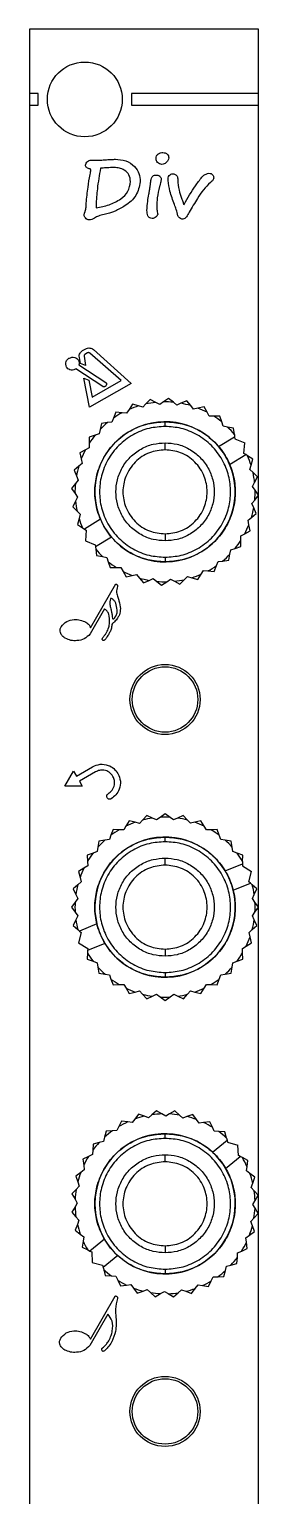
# Model space of a CAD drawing. Extents: x 93 to 106, y 90 to 218.
# Drawn here: x 95.7 to 105.5, y 155.6 to 218.4 of the extents above; entities that cross this region are included whole.
import ezdxf

# ---------------------------------------------------------------- set-up
doc = ezdxf.new("R2010")
doc.units = 0
doc.layers.get('0').update_dxf_attribs({"linetype": 'CONTINUOUS'})

msp = doc.modelspace()

# ---------------------------------------------------------------- linework, layer by layer
at = {"color": 7, "linetype": 'CONTINUOUS'}
for p, q in [((105.506, 218.381), (95.706, 218.381)), ((95.706, 218.381), (95.706, 215.631)), ((105.506, 215.631), (105.506, 218.381)), ((96.076, 215.631), (95.706, 215.631)), ((95.706, 215.631), (95.706, 215.131)), ((96.076, 215.131), (96.076, 215.631)), ((100.076, 215.631), (100.076, 215.131)), ((105.506, 215.631), (100.076, 215.631)), ((105.506, 215.131), (105.506, 215.631)), ((95.706, 215.131), (96.076, 215.131)), ((95.706, 215.131), (95.706, 93.131)), ((100.076, 215.131), (105.506, 215.131)), ((105.506, 180.805), (105.506, 215.131)), ((98.338, 212.785), (98.568, 212.779)), ((101.284, 211.688), (101.274, 211.651)), ((100.842, 211.493), (100.842, 211.492)), ((98.075, 210.54), (98.111, 210.641)), ((97.977, 204.628), (98.094, 204.695)), ((98.441, 204.676), (100.059, 203.224)), ((97.894, 204.082), (97.843, 204.335)), ((98.102, 203.983), (97.894, 204.082)), ((98.053, 204.383), (98.102, 203.983)), ((98.189, 204.53), (98.072, 204.463)), ((99.636, 203.348), (98.293, 204.52)), ((98.84, 203.088), (97.694, 203.851)), ((97.82, 204.015), (98.972, 203.255)), ((98.279, 202.205), (98.041, 203.454)), ((98.041, 203.454), (98.254, 203.362)), ((98.254, 203.362), (98.387, 202.633)), ((100.059, 203.224), (98.279, 202.205)), ((98.387, 202.633), (99.636, 203.348)), ((100.112, 202.33), (99.966, 202.11)), ((100.367, 202.259), (100.112, 202.33)), ((100.55, 202.207), (100.367, 202.259)), ((100.684, 202.342), (100.55, 202.207)), ((100.87, 202.53), (100.684, 202.342)), ((101.106, 202.41), (100.87, 202.53)), ((101.276, 202.324), (101.106, 202.41)), ((101.433, 202.43), (101.276, 202.324)), ((101.653, 202.578), (101.433, 202.43)), ((101.861, 202.415), (101.653, 202.578)), ((102.01, 202.297), (101.861, 202.415)), ((102.186, 202.371), (102.01, 202.297)), ((102.43, 202.473), (102.186, 202.371)), ((102.602, 202.272), (102.43, 202.473)), ((102.726, 202.127), (102.602, 202.272)), ((102.912, 202.165), (102.726, 202.127)), ((103.171, 202.218), (102.912, 202.165)), ((103.301, 201.987), (103.171, 202.218)), ((98.783, 201.512), (98.733, 201.252)), ((99.046, 201.543), (98.783, 201.512)), ((99.235, 201.565), (99.046, 201.543)), ((99.307, 201.741), (99.235, 201.565)), ((99.407, 201.986), (99.307, 201.741)), ((99.671, 201.966), (99.407, 201.986)), ((99.861, 201.951), (99.671, 201.966)), ((99.966, 202.11), (99.861, 201.951)), ((101.506, 201.381), (101.506, 201.581)), ((103.394, 201.821), (103.301, 201.987)), ((103.584, 201.822), (103.394, 201.821)), ((103.849, 201.823), (103.584, 201.822)), ((103.931, 201.572), (103.849, 201.823)), ((103.99, 201.391), (103.931, 201.572)), ((98.516, 201.006), (98.264, 200.924)), ((98.264, 200.924), (98.265, 200.659)), ((98.696, 201.065), (98.516, 201.006)), ((98.733, 201.252), (98.696, 201.065)), ((103.795, 200.52), (104.479, 200.942)), ((104.177, 201.354), (103.99, 201.391)), ((104.436, 201.304), (104.177, 201.354)), ((104.468, 201.041), (104.436, 201.304)), ((104.468, 201.041), (104.479, 200.942)), ((104.479, 200.942), (104.49, 200.852)), ((98.1, 200.376), (97.869, 200.247)), ((98.266, 200.469), (98.1, 200.376)), ((98.265, 200.659), (98.266, 200.469)), ((101.506, 200.381), (101.506, 200.681)), ((104.49, 200.852), (104.911, 200.68)), ((104.876, 200.226), (104.911, 200.68)), ((97.815, 199.677), (97.614, 199.505)), ((97.96, 199.801), (97.815, 199.677)), ((97.869, 200.247), (97.922, 199.987)), ((97.922, 199.987), (97.96, 199.801)), ((104.267, 199.754), (104.952, 200.176)), ((104.952, 200.176), (104.876, 200.226)), ((105.034, 200.121), (104.952, 200.176)), ((105.255, 199.975), (105.034, 200.121)), ((105.132, 199.537), (105.184, 199.72)), ((105.184, 199.72), (105.255, 199.975)), ((97.614, 199.505), (97.716, 199.261)), ((97.79, 199.086), (97.672, 198.936)), ((97.716, 199.261), (97.79, 199.086)), ((105.267, 199.403), (105.132, 199.537)), ((105.455, 199.217), (105.267, 199.403)), ((105.335, 198.981), (105.455, 199.217)), ((97.672, 198.936), (97.509, 198.728)), ((97.509, 198.728), (97.657, 198.509)), ((97.657, 198.509), (97.763, 198.351)), ((105.249, 198.811), (105.335, 198.981)), ((105.355, 198.654), (105.249, 198.811)), ((105.34, 198.226), (105.503, 198.434)), ((105.503, 198.434), (105.355, 198.654)), ((97.677, 198.181), (97.557, 197.945)), ((97.557, 197.945), (97.745, 197.759)), ((97.763, 198.351), (97.677, 198.181)), ((97.745, 197.759), (97.88, 197.625)), ((105.222, 198.077), (105.34, 198.226)), ((105.295, 197.901), (105.222, 198.077)), ((105.398, 197.657), (105.295, 197.901)), ((97.828, 197.442), (97.757, 197.187)), ((97.757, 197.187), (97.977, 197.041)), ((97.88, 197.625), (97.828, 197.442)), ((98.745, 197.408), (98.06, 196.986)), ((105.052, 197.362), (105.197, 197.485)), ((105.09, 197.175), (105.052, 197.362)), ((105.143, 196.916), (105.09, 197.175)), ((105.197, 197.485), (105.398, 197.657)), ((97.977, 197.041), (98.06, 196.986)), ((98.06, 196.986), (98.136, 196.936)), ((98.136, 196.936), (98.101, 196.483)), ((99.217, 196.642), (98.532, 196.22)), ((101.506, 196.781), (101.506, 196.481)), ((104.746, 196.693), (104.912, 196.786)), ((104.747, 196.503), (104.746, 196.693)), ((104.748, 196.238), (104.747, 196.503)), ((104.912, 196.786), (105.143, 196.916)), ((98.101, 196.483), (98.522, 196.31)), ((98.522, 196.31), (98.532, 196.22)), ((98.532, 196.22), (98.544, 196.121)), ((98.544, 196.121), (98.576, 195.859)), ((104.229, 195.651), (104.279, 195.911)), ((104.279, 195.911), (104.315, 196.097)), ((104.315, 196.097), (104.496, 196.156)), ((104.496, 196.156), (104.748, 196.238)), ((98.576, 195.859), (98.835, 195.808)), ((98.835, 195.808), (99.022, 195.772)), ((99.022, 195.772), (99.081, 195.591)), ((99.081, 195.591), (99.163, 195.339)), ((99.163, 195.339), (99.428, 195.34)), ((99.428, 195.34), (99.618, 195.341)), ((99.618, 195.341), (99.711, 195.175)), ((101.506, 195.781), (101.506, 195.581)), ((103.605, 195.176), (103.705, 195.421)), ((103.705, 195.421), (103.777, 195.597)), ((103.777, 195.597), (103.966, 195.619)), ((103.966, 195.619), (104.229, 195.651)), ((98.325, 192.764), (99.407, 194.637)), ((99.407, 194.637), (99.447, 194.614)), ((99.711, 195.175), (99.841, 194.944)), ((99.841, 194.944), (100.1, 194.997)), ((100.1, 194.997), (100.286, 195.035)), ((100.286, 195.035), (100.41, 194.89)), ((100.41, 194.89), (100.582, 194.689)), ((100.582, 194.689), (100.826, 194.792)), ((100.826, 194.792), (101.002, 194.865)), ((101.002, 194.865), (101.151, 194.748)), ((101.151, 194.748), (101.359, 194.584)), ((101.359, 194.584), (101.578, 194.732)), ((101.578, 194.732), (101.736, 194.838)), ((101.736, 194.838), (101.906, 194.752)), ((101.906, 194.752), (102.142, 194.632)), ((102.142, 194.632), (102.328, 194.82)), ((102.328, 194.82), (102.462, 194.955)), ((102.462, 194.955), (102.645, 194.904)), ((102.645, 194.904), (102.9, 194.832)), ((102.9, 194.832), (103.046, 195.053)), ((103.046, 195.053), (103.151, 195.211)), ((103.151, 195.211), (103.341, 195.197)), ((103.341, 195.197), (103.605, 195.176)), ((99.245, 193.997), (99.221, 194.011)), ((99.483, 194.546), (99.474, 194.53)), ((99.48, 194.552), (99.478, 194.549)), ((99.478, 194.549), (99.483, 194.546)), ((98.921, 193.573), (98.3, 192.496)), ((99.256, 192.94), (99.233, 192.899)), ((99.363, 193.2), (99.395, 193.255)), ((98.835, 192.322), (98.846, 192.341)), ((99.135, 192.556), (99.104, 192.503)), ((97.224, 185.982), (97.591, 186.628)), ((97.591, 186.628), (97.715, 186.414)), ((97.715, 186.414), (98.404, 186.812)), ((98.53, 186.591), (97.842, 186.194)), ((97.968, 185.975), (97.224, 185.982)), ((97.842, 186.194), (97.968, 185.975)), ((100.724, 184.724), (100.545, 184.529)), ((100.964, 184.613), (100.724, 184.724)), ((101.137, 184.533), (100.964, 184.613)), ((101.291, 184.645), (101.137, 184.533)), ((101.504, 184.801), (101.291, 184.645)), ((101.718, 184.645), (101.504, 184.801)), ((101.872, 184.533), (101.718, 184.645)), ((102.045, 184.613), (101.872, 184.533)), ((102.285, 184.725), (102.045, 184.613)), ((102.464, 184.53), (102.285, 184.725)), ((99.282, 184.126), (99.191, 183.878)), ((99.547, 184.115), (99.282, 184.126)), ((99.737, 184.108), (99.547, 184.115)), ((99.836, 184.27), (99.737, 184.108)), ((99.974, 184.496), (99.836, 184.27)), ((100.231, 184.434), (99.974, 184.496)), ((100.416, 184.389), (100.231, 184.434)), ((100.545, 184.529), (100.416, 184.389)), ((102.593, 184.39), (102.464, 184.53)), ((102.778, 184.435), (102.593, 184.39)), ((103.035, 184.497), (102.778, 184.435)), ((103.173, 184.271), (103.035, 184.497)), ((103.272, 184.109), (103.173, 184.271)), ((103.462, 184.117), (103.272, 184.109)), ((103.727, 184.128), (103.462, 184.117)), ((103.818, 183.88), (103.727, 184.128)), ((98.636, 183.367), (98.606, 183.179)), ((98.676, 183.628), (98.636, 183.367)), ((98.938, 183.67), (98.676, 183.628)), ((99.126, 183.699), (98.938, 183.67)), ((99.191, 183.878), (99.126, 183.699)), ((101.506, 183.601), (101.506, 183.801)), ((103.884, 183.701), (103.818, 183.88)), ((104.072, 183.672), (103.884, 183.701)), ((104.333, 183.631), (104.072, 183.672)), ((104.374, 183.369), (104.333, 183.631)), ((104.404, 183.181), (104.374, 183.369)), ((98.428, 183.113), (98.179, 183.022)), ((98.179, 183.022), (98.19, 182.758)), ((98.19, 182.758), (98.198, 182.568)), ((98.606, 183.179), (98.428, 183.113)), ((101.506, 182.601), (101.506, 182.901)), ((104.582, 183.116), (104.404, 183.181)), ((104.831, 183.025), (104.582, 183.116)), ((104.82, 182.76), (104.816, 182.661)), ((104.82, 182.76), (104.831, 183.025)), ((98.036, 182.468), (97.81, 182.33)), ((97.81, 182.33), (97.872, 182.073)), ((97.872, 182.073), (97.917, 181.888)), ((98.198, 182.568), (98.036, 182.468)), ((104.073, 182.353), (104.816, 182.661)), ((104.816, 182.661), (104.812, 182.57)), ((104.812, 182.57), (105.201, 182.333)), ((105.094, 181.891), (105.201, 182.333)), ((97.777, 181.759), (97.582, 181.58)), ((97.582, 181.58), (97.694, 181.34)), ((97.917, 181.888), (97.777, 181.759)), ((104.418, 181.522), (105.161, 181.83)), ((105.161, 181.83), (105.094, 181.891)), ((105.234, 181.762), (105.161, 181.83)), ((105.429, 181.583), (105.234, 181.762)), ((105.318, 181.343), (105.429, 181.583)), ((97.662, 181.013), (97.506, 180.8)), ((97.506, 180.8), (97.662, 180.586)), ((97.774, 181.167), (97.662, 181.013)), ((97.694, 181.34), (97.774, 181.167)), ((105.238, 181.17), (105.318, 181.343)), ((105.35, 181.017), (105.238, 181.17)), ((105.506, 180.803), (105.35, 181.017)), ((105.35, 180.589), (105.506, 180.803)), ((105.506, 93.131), (105.506, 180.8)), ((97.694, 180.259), (97.583, 180.019)), ((97.662, 180.586), (97.774, 180.432)), ((97.774, 180.432), (97.694, 180.259)), ((105.238, 180.435), (105.35, 180.589)), ((105.318, 180.262), (105.238, 180.435)), ((105.429, 180.022), (105.318, 180.262)), ((97.583, 180.019), (97.778, 179.84)), ((97.778, 179.84), (97.851, 179.773)), ((97.918, 179.711), (97.811, 179.269)), ((98.594, 180.081), (97.851, 179.773)), ((97.851, 179.773), (97.918, 179.711)), ((105.095, 179.714), (105.235, 179.843)), ((105.14, 179.529), (105.095, 179.714)), ((105.235, 179.843), (105.429, 180.022)), ((97.811, 179.269), (98.199, 179.032)), ((98.196, 178.941), (98.192, 178.842)), ((98.938, 179.249), (98.196, 178.941)), ((98.199, 179.032), (98.196, 178.941)), ((101.506, 179.001), (101.506, 178.701)), ((104.814, 179.035), (104.976, 179.134)), ((104.822, 178.845), (104.814, 179.035)), ((104.976, 179.134), (105.202, 179.272)), ((105.202, 179.272), (105.14, 179.529)), ((98.192, 178.842), (98.181, 178.578)), ((98.181, 178.578), (98.429, 178.487)), ((98.429, 178.487), (98.608, 178.421)), ((98.608, 178.421), (98.638, 178.233)), ((104.376, 178.235), (104.406, 178.423)), ((104.406, 178.423), (104.584, 178.489)), ((104.584, 178.489), (104.833, 178.58)), ((104.833, 178.58), (104.822, 178.845)), ((98.638, 178.233), (98.679, 177.972)), ((98.679, 177.972), (98.94, 177.931)), ((98.94, 177.931), (99.128, 177.901)), ((99.128, 177.901), (99.194, 177.723)), ((99.194, 177.723), (99.285, 177.474)), ((101.506, 178.001), (101.506, 177.801)), ((103.73, 177.476), (103.821, 177.725)), ((103.821, 177.725), (103.886, 177.903)), ((103.886, 177.903), (104.074, 177.933)), ((104.074, 177.933), (104.335, 177.974)), ((104.335, 177.974), (104.376, 178.235)), ((99.285, 177.474), (99.549, 177.485)), ((99.549, 177.485), (99.739, 177.493)), ((99.739, 177.493), (99.839, 177.331)), ((99.839, 177.331), (99.977, 177.105)), ((99.977, 177.105), (100.234, 177.167)), ((100.234, 177.167), (100.419, 177.212)), ((100.419, 177.212), (100.548, 177.072)), ((100.548, 177.072), (100.727, 176.878)), ((100.967, 176.989), (101.14, 177.069)), ((101.14, 177.069), (101.294, 176.957)), ((101.721, 176.957), (101.875, 177.069)), ((101.875, 177.069), (102.048, 176.989)), ((102.288, 176.878), (102.467, 177.073)), ((102.467, 177.073), (102.596, 177.213)), ((102.596, 177.213), (102.781, 177.168)), ((102.781, 177.168), (103.038, 177.106)), ((103.038, 177.106), (103.176, 177.332)), ((103.176, 177.332), (103.275, 177.495)), ((103.275, 177.495), (103.465, 177.487)), ((103.465, 177.487), (103.73, 177.476)), ((100.727, 176.878), (100.967, 176.989)), ((101.294, 176.957), (101.508, 176.801)), ((101.508, 176.801), (101.721, 176.957)), ((102.048, 176.989), (102.288, 176.878)), ((101.143, 172.085), (100.944, 171.91)), ((101.37, 171.949), (101.143, 172.085)), ((101.927, 172.079), (101.698, 171.946)), ((102.123, 171.901), (101.927, 172.079)), ((99.529, 171.405), (99.445, 171.234)), ((99.646, 171.642), (99.529, 171.405)), ((99.908, 171.604), (99.646, 171.642)), ((100.096, 171.576), (99.908, 171.604)), ((100.212, 171.727), (100.096, 171.576)), ((100.372, 171.937), (100.212, 171.727)), ((100.622, 171.848), (100.372, 171.937)), ((100.801, 171.784), (100.622, 171.848)), ((100.944, 171.91), (100.801, 171.784)), ((101.533, 171.851), (101.37, 171.949)), ((101.698, 171.946), (101.533, 171.851)), ((102.264, 171.774), (102.123, 171.901)), ((102.444, 171.835), (102.264, 171.774)), ((102.695, 171.92), (102.444, 171.835)), ((102.853, 171.708), (102.695, 171.92)), ((102.966, 171.555), (102.853, 171.708)), ((103.155, 171.58), (102.966, 171.555)), ((103.417, 171.615), (103.155, 171.58)), ((103.53, 171.376), (103.417, 171.615)), ((98.873, 170.772), (98.689, 170.726)), ((98.923, 170.956), (98.873, 170.772)), ((98.991, 171.211), (98.923, 170.956)), ((99.255, 171.225), (98.991, 171.211)), ((99.445, 171.234), (99.255, 171.225)), ((101.506, 170.901), (101.506, 171.101)), ((103.529, 170.316), (104.155, 170.822)), ((103.612, 171.204), (103.53, 171.376)), ((103.802, 171.192), (103.612, 171.204)), ((104.066, 171.175), (103.802, 171.192)), ((104.13, 170.918), (104.066, 171.175)), ((104.13, 170.918), (104.155, 170.822)), ((104.155, 170.822), (104.177, 170.734)), ((98.231, 170.126), (97.992, 170.012)), ((98.403, 170.207), (98.231, 170.126)), ((98.415, 170.397), (98.403, 170.207)), ((98.432, 170.661), (98.415, 170.397)), ((98.689, 170.726), (98.432, 170.661)), ((101.506, 169.901), (101.506, 170.201)), ((104.095, 169.616), (104.72, 170.122)), ((104.177, 170.734), (104.616, 170.616)), ((104.639, 170.162), (104.616, 170.616)), ((104.72, 170.122), (104.639, 170.162)), ((104.81, 170.078), (104.72, 170.122)), ((98.052, 169.561), (97.899, 169.448)), ((97.992, 170.012), (98.027, 169.75)), ((98.027, 169.75), (98.052, 169.561)), ((105.047, 169.961), (104.81, 170.078)), ((104.981, 169.511), (105.009, 169.699)), ((105.132, 169.396), (104.981, 169.511)), ((105.009, 169.699), (105.047, 169.961)), ((97.899, 169.448), (97.687, 169.29)), ((97.687, 169.29), (97.772, 169.039)), ((97.772, 169.039), (97.833, 168.859)), ((105.342, 169.235), (105.132, 169.396)), ((105.189, 168.806), (105.253, 168.985)), ((105.253, 168.985), (105.342, 169.235)), ((97.706, 168.718), (97.528, 168.522)), ((97.528, 168.522), (97.661, 168.293)), ((97.661, 168.293), (97.756, 168.128)), ((97.833, 168.859), (97.706, 168.718)), ((105.315, 168.663), (105.189, 168.806)), ((105.489, 168.464), (105.315, 168.663)), ((105.354, 168.237), (105.489, 168.464)), ((97.658, 167.965), (97.522, 167.738)), ((97.522, 167.738), (97.697, 167.539)), ((97.756, 168.128), (97.658, 167.965)), ((105.256, 168.074), (105.354, 168.237)), ((105.351, 167.909), (105.256, 168.074)), ((105.306, 167.484), (105.484, 167.68)), ((105.484, 167.68), (105.351, 167.909)), ((97.759, 167.217), (97.67, 166.968)), ((97.697, 167.539), (97.823, 167.396)), ((97.823, 167.396), (97.759, 167.217)), ((105.178, 167.343), (105.306, 167.484)), ((105.24, 167.163), (105.178, 167.343)), ((105.325, 166.912), (105.24, 167.163)), ((97.67, 166.968), (97.88, 166.807)), ((97.88, 166.807), (98.031, 166.691)), ((98.003, 166.503), (97.965, 166.241)), ((98.031, 166.691), (98.003, 166.503)), ((98.917, 166.586), (98.291, 166.08)), ((104.96, 166.641), (105.113, 166.755)), ((104.985, 166.453), (104.96, 166.641)), ((105.02, 166.19), (104.985, 166.453)), ((105.113, 166.755), (105.325, 166.912)), ((97.965, 166.241), (98.202, 166.124)), ((98.202, 166.124), (98.291, 166.08)), ((98.291, 166.08), (98.373, 166.04)), ((98.373, 166.04), (98.396, 165.586)), ((99.483, 165.886), (98.857, 165.381)), ((101.506, 166.301), (101.506, 166.001)), ((104.58, 165.541), (104.597, 165.805)), ((104.597, 165.805), (104.609, 165.995)), ((104.609, 165.995), (104.781, 166.077)), ((104.781, 166.077), (105.02, 166.19)), ((98.396, 165.586), (98.835, 165.469)), ((98.835, 165.469), (98.857, 165.381)), ((98.857, 165.381), (98.882, 165.284)), ((98.882, 165.284), (98.946, 165.028)), ((101.506, 165.301), (101.506, 165.101)), ((104.021, 164.991), (104.089, 165.247)), ((104.089, 165.247), (104.138, 165.43)), ((104.138, 165.43), (104.323, 165.477)), ((104.323, 165.477), (104.58, 165.541)), ((98.946, 165.028), (99.21, 165.011)), ((99.21, 165.011), (99.4, 164.998)), ((99.4, 164.998), (99.482, 164.826)), ((99.482, 164.826), (99.595, 164.587)), ((99.595, 164.587), (99.857, 164.622)), ((99.857, 164.622), (100.046, 164.647)), ((100.046, 164.647), (100.159, 164.494)), ((100.159, 164.494), (100.317, 164.282)), ((102.639, 164.265), (102.8, 164.475)), ((102.8, 164.475), (102.916, 164.626)), ((102.916, 164.626), (103.104, 164.599)), ((103.104, 164.599), (103.366, 164.56)), ((103.366, 164.56), (103.483, 164.797)), ((103.483, 164.797), (103.567, 164.968)), ((103.567, 164.968), (103.757, 164.978)), ((103.757, 164.978), (104.021, 164.991)), ((98.316, 162.305), (99.377, 164.142)), ((99.418, 164.151), (99.44, 164.139)), ((100.317, 164.282), (100.568, 164.367)), ((100.568, 164.367), (100.748, 164.429)), ((100.748, 164.429), (100.889, 164.301)), ((100.889, 164.301), (101.085, 164.123)), ((101.085, 164.123), (101.314, 164.256)), ((101.314, 164.256), (101.479, 164.351)), ((101.479, 164.351), (101.642, 164.254)), ((101.642, 164.254), (101.869, 164.118)), ((101.869, 164.118), (102.068, 164.292)), ((102.068, 164.292), (102.211, 164.418)), ((102.211, 164.418), (102.39, 164.354)), ((102.39, 164.354), (102.639, 164.265)), ((99.056, 163.37), (98.285, 162.036)), ((99.234, 162.199), (99.222, 162.177))]:
    msp.add_line(p, q, dxfattribs=at)
for centre, radius in [((98.076, 215.381), 1.6), ((101.506, 189.691), 1.5), ((101.506, 189.691), 1.4), ((101.506, 159.211), 1.5), ((101.506, 159.211), 1.4)]:
    msp.add_circle(centre, radius, dxfattribs=at)
for centre, radius, start, end in [((101.506, 198.581), 3.85, 107.2117, 113.57945), ((101.506, 198.581), 3.85, 95.9617, 102.32945), ((101.506, 198.581), 3.85, 84.7117, 91.07945), ((101.506, 198.581), 3.85, 73.4617, 79.82945), ((101.506, 198.581), 3.85, 62.2117, 68.57945), ((101.506, 198.581), 3, 40.2725, 203.01865), ((101.506, 198.581), 3.85, 129.7117, 136.07945), ((101.506, 198.581), 3.85, 118.4617, 124.82945), ((101.506, 198.581), 3.85, 50.9617, 57.32945), ((101.506, 198.581), 3.85, 140.9617, 147.32945), ((101.506, 198.581), 3.85, 39.7117, 46.07945), ((101.506, 198.581), 3.85, 152.2117, 158.57945), ((101.506, 198.581), 3, 23.01865, 40.2725), ((101.506, 198.581), 3.85, 163.4617, 169.82945), ((101.506, 198.581), 3, 220.2725, 23.01865), ((101.506, 198.581), 3.85, 17.2117, 23.57945), ((101.506, 198.581), 3.85, 5.9617, 12.32945), ((101.506, 198.581), 3.85, 174.7117, 181.07945), ((101.506, 198.581), 3.85, 354.7117, 1.07945), ((101.506, 198.581), 3.85, 185.9617, 192.32945), ((101.506, 198.581), 3.85, 343.4617, 349.82945), ((101.506, 198.581), 3.85, 197.2117, 203.57945), ((101.506, 198.581), 3, 203.01865, 220.2725), ((101.506, 198.581), 3.85, 332.2117, 338.57945), ((101.506, 198.581), 3.85, 320.9617, 327.32945), ((101.506, 198.581), 3.85, 219.7117, 226.07945), ((101.506, 198.581), 3.85, 309.7117, 316.07945), ((101.506, 198.581), 3.85, 230.9617, 237.32945), ((101.506, 198.581), 3.85, 298.4617, 304.82945), ((101.506, 198.581), 3.85, 242.2117, 248.57945), ((101.506, 198.581), 3.85, 253.4617, 259.82945), ((101.506, 198.581), 3.85, 264.7117, 271.07945), ((101.506, 198.581), 3.85, 275.9617, 282.32945), ((101.506, 198.581), 3.85, 287.2117, 293.57945), ((101.506, 180.801), 3.85, 98.0888, 104.45655), ((101.506, 180.801), 3.85, 86.8388, 93.20655), ((101.506, 180.801), 3.85, 75.5888, 81.95655), ((101.506, 180.801), 3.85, 120.5888, 126.95655), ((101.506, 180.801), 3.85, 109.3388, 115.70655), ((101.506, 180.801), 3.85, 64.3388, 70.70655), ((101.506, 180.801), 3.85, 53.0888, 59.45655), ((101.506, 180.801), 3, 31.1496, 193.89575), ((101.506, 180.801), 3.85, 131.8388, 138.20655), ((101.506, 180.801), 3.85, 41.8388, 48.20655), ((101.506, 180.801), 3.85, 143.0888, 149.45655), ((101.506, 180.801), 3.85, 30.5888, 36.95655), ((101.506, 180.801), 3.85, 154.3388, 160.70655), ((101.506, 180.801), 3, 13.89575, 31.1496), ((101.506, 180.801), 3.85, 165.5888, 171.95655), ((101.506, 180.801), 3, 211.1496, 13.89575), ((101.506, 180.801), 3.85, 8.0888, 14.45655), ((101.506, 180.801), 3.85, 176.8388, 183.20655), ((101.506, 180.801), 3.85, 356.8388, 3.20655), ((101.506, 180.801), 3.85, 188.0888, 194.45655), ((101.506, 180.801), 3.85, 345.5888, 351.95655), ((101.506, 180.801), 3, 193.89575, 211.1496), ((101.506, 180.801), 3.85, 334.3388, 340.70655), ((101.506, 180.801), 3.85, 210.5888, 216.95655), ((101.506, 180.801), 3.85, 323.0888, 329.45655), ((101.506, 180.801), 3.85, 221.8388, 228.20655), ((101.506, 180.801), 3.85, 233.0888, 239.45655), ((101.506, 180.801), 3.85, 300.5888, 306.95655), ((101.506, 180.801), 3.85, 311.8388, 318.20655), ((101.506, 180.801), 3.85, 244.3388, 250.70655), ((101.506, 180.801), 3.85, 255.5888, 261.95655), ((101.506, 180.801), 3.85, 278.0888, 284.45655), ((101.506, 180.801), 3.85, 289.3388, 295.70655), ((101.506, 180.801), 3.85, 266.8388, 273.20655), ((101.506, 168.101), 3.85, 114.52715, 120.89491), ((101.506, 168.101), 3.85, 103.27715, 109.64491), ((101.506, 168.101), 3.85, 92.02715, 98.39491), ((101.506, 168.101), 3.85, 80.77715, 87.14491), ((101.506, 168.101), 3.85, 69.52715, 75.89491), ((101.506, 168.101), 3.85, 58.27715, 64.64491), ((101.506, 168.101), 3, 47.58796, 210.3341), ((101.506, 168.101), 3.85, 125.77715, 132.14491), ((101.506, 168.101), 3.85, 47.02715, 53.39491), ((101.506, 168.101), 3.85, 148.27715, 154.64491), ((101.506, 168.101), 3.85, 137.02715, 143.39491), ((101.506, 168.101), 3, 30.3341, 47.58796), ((101.506, 168.101), 3, 227.58796, 30.3341), ((101.506, 168.101), 3.85, 24.52715, 30.89491), ((101.506, 168.101), 3.85, 159.52715, 165.89491), ((101.506, 168.101), 3.85, 13.27715, 19.64491), ((101.506, 168.101), 3.85, 170.77715, 177.14491), ((101.506, 168.101), 3.85, 2.02715, 8.39491), ((101.506, 168.101), 3.85, 182.02715, 188.39491), ((101.506, 168.101), 3.85, 350.77715, 357.14491), ((101.506, 168.101), 3.85, 193.27715, 199.64491), ((101.506, 168.101), 3.85, 339.52715, 345.89491), ((101.506, 168.101), 3.85, 204.52715, 210.89491), ((101.506, 168.101), 3, 210.3341, 227.58796), ((101.506, 168.101), 3.85, 328.27715, 334.64491), ((101.506, 168.101), 3.85, 317.02715, 323.39491), ((101.506, 168.101), 3.85, 227.02715, 233.39491), ((101.506, 168.101), 3.85, 305.77715, 312.14491), ((101.506, 168.101), 3.85, 238.27715, 244.64491), ((101.506, 168.101), 3.85, 249.52715, 255.89491), ((101.506, 168.101), 3.85, 283.27715, 289.64491), ((101.506, 168.101), 3.85, 294.52715, 300.89491), ((101.506, 168.101), 3.85, 260.77715, 267.14491), ((101.506, 168.101), 3.85, 272.02715, 278.39491)]:
    msp.add_arc(centre, radius, start, end, dxfattribs=at)
for points, knots in [([(99, 212.797), (99.071, 212.803), (99.198, 212.813), (99.325, 212.816), (99.381, 212.817)], [0, 0, 0, 0, 0.5600178, 1, 1, 1, 1]), ([(99.381, 212.817), (99.532, 212.806), (99.834, 212.784), (100.2, 212.549), (100.417, 212.214), (100.436, 211.977), (100.446, 211.858)], [0, 0, 0, 0, 0.28045, 0.559804, 0.779655, 1, 1, 1, 1]), ([(101.119, 212.84), (101.123, 212.882), (101.132, 212.967), (101.214, 213.059), (101.315, 213.101), (101.381, 213.104), (101.414, 213.106)], [0, 0, 0, 0, 0.2796731, 0.558545, 0.7790666, 1, 1, 1, 1]), ([(101.373, 212.593), (101.337, 212.598), (101.264, 212.608), (101.188, 212.679), (101.132, 212.755), (101.123, 212.812), (101.119, 212.84)], [0, 0, 0, 0, 0.279214, 0.559322, 0.780082, 1, 1, 1, 1]), ([(101.664, 212.886), (101.657, 212.844), (101.644, 212.76), (101.556, 212.678), (101.47, 212.613), (101.405, 212.599), (101.373, 212.593)], [0, 0, 0, 0, 0.278945, 0.559397, 0.780339, 1, 1, 1, 1]), ([(101.414, 213.106), (101.449, 213.103), (101.519, 213.098), (101.601, 213.042), (101.655, 212.968), (101.661, 212.914), (101.664, 212.886)], [0, 0, 0, 0, 0.280258, 0.559685, 0.779898, 1, 1, 1, 1]), ([(98.106, 212.561), (98.112, 212.593), (98.124, 212.659), (98.19, 212.726), (98.26, 212.775), (98.312, 212.782), (98.338, 212.785)], [0, 0, 0, 0, 0.278636, 0.559269, 0.779892, 1, 1, 1, 1]), ([(98.301, 212.403), (98.252, 212.417), (98.183, 212.436), (98.115, 212.501), (98.109, 212.541), (98.106, 212.561)], [0, 0, 0, 0, 0.560479, 0.780725, 1, 1, 1, 1]), ([(98.3, 212.162), (98.309, 212.199), (98.324, 212.267), (98.328, 212.336), (98.33, 212.366)], [0, 0, 0, 0, 0.560108, 1, 1, 1, 1]), ([(98.33, 212.366), (98.33, 212.371), (98.329, 212.381), (98.322, 212.393), (98.312, 212.401), (98.304, 212.403), (98.301, 212.403)], [0, 0, 0, 0, 0.280011, 0.560038, 0.779011, 1, 1, 1, 1]), ([(98.744, 212.432), (98.694, 212.14), (98.605, 211.617), (98.57, 211.087), (98.555, 210.854)], [0, 0, 0, 0, 0.560127, 1, 1, 1, 1]), ([(98.568, 212.779), (98.649, 212.78), (98.793, 212.783), (98.937, 212.793), (99, 212.797)], [0, 0, 0, 0, 0.5599766, 1, 1, 1, 1]), ([(98.807, 212.437), (98.795, 212.436), (98.774, 212.434), (98.754, 212.433), (98.744, 212.432)], [0, 0, 0, 0, 0.559999, 1, 1, 1, 1]), ([(99.325, 212.465), (99.228, 212.462), (99.055, 212.458), (98.883, 212.443), (98.807, 212.437)], [0, 0, 0, 0, 0.559974, 1, 1, 1, 1]), ([(100.029, 211.867), (100.018, 211.965), (99.995, 212.161), (99.787, 212.358), (99.555, 212.453), (99.402, 212.461), (99.325, 212.465)], [0, 0, 0, 0, 0.279169, 0.558144, 0.778862, 1, 1, 1, 1]), ([(101.632, 211.916), (101.633, 211.953), (101.636, 212.027), (101.674, 212.127), (101.755, 212.186), (101.813, 212.191), (101.842, 212.193)], [0, 0, 0, 0, 0.281151, 0.560627, 0.779786, 1, 1, 1, 1]), ([(101.842, 212.193), (101.866, 212.192), (101.912, 212.189), (101.977, 212.157), (102.04, 212.075), (102.045, 211.996), (102.048, 211.94)], [0, 0, 0, 0, 0.187424, 0.374401, 0.561206, 1, 1, 1, 1]), ([(102.385, 211.002), (102.537, 211.264), (102.73, 211.596), (103.009, 211.957), (103.151, 212.157), (103.307, 212.199), (103.384, 212.22)], [0, 0, 0, 0, 0.561942, 0.709139, 0.856215, 1, 1, 1, 1]), ([(103.384, 212.22), (103.414, 212.217), (103.473, 212.211), (103.54, 212.158), (103.581, 212.092), (103.585, 212.046), (103.587, 212.022)], [0, 0, 0, 0, 0.279781, 0.559312, 0.779561, 1, 1, 1, 1]), ([(98.138, 210.937), (98.159, 211.167), (98.198, 211.577), (98.269, 211.983), (98.3, 212.162)], [0, 0, 0, 0, 0.559983, 1, 1, 1, 1]), ([(98.565, 210.734), (98.749, 210.773), (99.116, 210.852), (99.59, 211.076), (99.955, 211.424), (100.004, 211.72), (100.029, 211.867)], [0, 0, 0, 0, 0.281156, 0.561473, 0.781415, 1, 1, 1, 1]), ([(100.446, 211.858), (100.403, 211.649), (100.316, 211.23), (99.844, 210.844), (99.376, 210.579), (99.057, 210.493), (98.897, 210.449)], [0, 0, 0, 0, 0.27746, 0.557849, 0.778876, 1, 1, 1, 1]), ([(100.842, 211.492), (100.854, 211.558), (100.874, 211.676), (100.888, 211.795), (100.894, 211.847)], [0, 0, 0, 0, 0.560107, 1, 1, 1, 1]), ([(100.894, 211.847), (100.896, 211.885), (100.901, 211.96), (100.941, 212.058), (101.011, 212.132), (101.071, 212.14), (101.101, 212.144)], [0, 0, 0, 0, 0.280953, 0.56124, 0.780657, 1, 1, 1, 1]), ([(101.101, 212.144), (101.132, 212.143), (101.195, 212.14), (101.273, 212.1), (101.331, 212.041), (101.339, 211.992), (101.343, 211.968)], [0, 0, 0, 0, 0.280964, 0.56069, 0.780969, 1, 1, 1, 1]), ([(101.274, 211.651), (101.234, 211.491), (101.162, 211.206), (101.154, 210.913), (101.151, 210.783)], [0, 0, 0, 0, 0.559882, 1, 1, 1, 1]), ([(101.343, 211.968), (101.335, 211.915), (101.321, 211.82), (101.295, 211.729), (101.284, 211.688)], [0, 0, 0, 0, 0.559597, 1, 1, 1, 1]), ([(101.911, 210.878), (101.838, 211.067), (101.707, 211.403), (101.655, 211.759), (101.632, 211.916)], [0, 0, 0, 0, 0.560621, 1, 1, 1, 1]), ([(102.048, 211.94), (102.059, 211.79), (102.079, 211.523), (102.17, 211.271), (102.209, 211.16)], [0, 0, 0, 0, 0.558975, 1, 1, 1, 1]), ([(103.443, 211.829), (103.34, 211.726), (103.131, 211.517), (102.843, 211.076), (102.656, 210.748), (102.542, 210.547)], [0, 0, 0, 0, 0.279328, 0.559579, 1, 1, 1, 1]), ([(103.587, 212.022), (103.583, 211.999), (103.575, 211.953), (103.521, 211.886), (103.473, 211.851), (103.443, 211.829)], [0, 0, 0, 0, 0.278765, 0.559016, 1, 1, 1, 1]), ([(98.111, 210.641), (98.119, 210.696), (98.132, 210.794), (98.136, 210.893), (98.138, 210.937)], [0, 0, 0, 0, 0.5598358, 1, 1, 1, 1]), ([(100.734, 210.623), (100.74, 210.754), (100.752, 210.989), (100.794, 211.22), (100.813, 211.321)], [0, 0, 0, 0, 0.559868, 1, 1, 1, 1]), ([(100.813, 211.321), (100.818, 211.353), (100.829, 211.411), (100.838, 211.468), (100.842, 211.493)], [0, 0, 0, 0, 0.559999, 1, 1, 1, 1]), ([(102.209, 211.16), (102.222, 211.125), (102.245, 211.062), (102.266, 210.999), (102.275, 210.971)], [0, 0, 0, 0, 0.5599935, 1, 1, 1, 1]), ([(102.275, 210.971), (102.281, 210.952), (102.291, 210.917), (102.307, 210.884), (102.314, 210.869)], [0, 0, 0, 0, 0.560125, 1, 1, 1, 1]), ([(102.314, 210.869), (102.327, 210.894), (102.351, 210.938), (102.375, 210.982), (102.385, 211.002)], [0, 0, 0, 0, 0.559975, 1, 1, 1, 1]), ([(98.042, 210.438), (98.045, 210.458), (98.052, 210.493), (98.068, 210.526), (98.075, 210.54)], [0, 0, 0, 0, 0.559183, 1, 1, 1, 1]), ([(98.265, 210.221), (98.233, 210.226), (98.17, 210.236), (98.109, 210.302), (98.06, 210.366), (98.048, 210.414), (98.042, 210.438)], [0, 0, 0, 0, 0.278933, 0.55931, 0.78043, 1, 1, 1, 1]), ([(98.493, 210.3), (98.453, 210.276), (98.383, 210.233), (98.301, 210.224), (98.265, 210.221)], [0, 0, 0, 0, 0.560144, 1, 1, 1, 1]), ([(98.897, 210.449), (98.817, 210.434), (98.674, 210.405), (98.548, 210.332), (98.493, 210.3)], [0, 0, 0, 0, 0.560211, 1, 1, 1, 1]), ([(98.555, 210.854), (98.555, 210.832), (98.555, 210.791), (98.562, 210.751), (98.565, 210.734)], [0, 0, 0, 0, 0.560278, 1, 1, 1, 1]), ([(100.958, 210.285), (100.92, 210.289), (100.861, 210.296), (100.803, 210.349), (100.741, 210.446), (100.737, 210.544), (100.734, 210.623)], [0, 0, 0, 0, 0.2491513, 0.3747343, 0.5004925, 1, 1, 1, 1]), ([(101.191, 210.456), (101.179, 210.431), (101.155, 210.378), (101.092, 210.327), (101.026, 210.291), (100.981, 210.287), (100.958, 210.285)], [0, 0, 0, 0, 0.27677, 0.558262, 0.779374, 1, 1, 1, 1]), ([(101.151, 210.783), (101.154, 210.731), (101.16, 210.638), (101.178, 210.547), (101.186, 210.507)], [0, 0, 0, 0, 0.559838, 1, 1, 1, 1]), ([(101.186, 210.507), (101.188, 210.498), (101.191, 210.481), (101.191, 210.464), (101.191, 210.456)], [0, 0, 0, 0, 0.559992, 1, 1, 1, 1]), ([(102.048, 210.398), (102.03, 210.49), (101.997, 210.654), (101.937, 210.809), (101.911, 210.878)], [0, 0, 0, 0, 0.559201, 1, 1, 1, 1]), ([(102.266, 210.254), (102.241, 210.258), (102.191, 210.266), (102.116, 210.319), (102.074, 210.368), (102.048, 210.398)], [0, 0, 0, 0, 0.279013, 0.5593, 1, 1, 1, 1]), ([(102.542, 210.547), (102.504, 210.48), (102.451, 210.386), (102.355, 210.279), (102.296, 210.263), (102.266, 210.254)], [0, 0, 0, 0, 0.561601, 0.782118, 1, 1, 1, 1]), ([(98.094, 204.695), (98.126, 204.71), (98.188, 204.74), (98.286, 204.742), (98.374, 204.723), (98.419, 204.692), (98.441, 204.676)], [0, 0, 0, 0, 0.280131, 0.560009, 0.780223, 1, 1, 1, 1]), ([(97.294, 203.925), (97.278, 203.963), (97.247, 204.038), (97.27, 204.151), (97.321, 204.242), (97.373, 204.279), (97.399, 204.297)], [0, 0, 0, 0, 0.27939, 0.559242, 0.779641, 1, 1, 1, 1]), ([(97.399, 204.297), (97.438, 204.315), (97.516, 204.351), (97.637, 204.339), (97.74, 204.295), (97.781, 204.241), (97.801, 204.214)], [0, 0, 0, 0, 0.28018, 0.559837, 0.780209, 1, 1, 1, 1]), ([(97.801, 204.214), (97.816, 204.178), (97.842, 204.113), (97.827, 204.045), (97.82, 204.015)], [0, 0, 0, 0, 0.55944, 1, 1, 1, 1]), ([(97.843, 204.335), (97.839, 204.367), (97.832, 204.431), (97.872, 204.544), (97.938, 204.596), (97.977, 204.628)], [0, 0, 0, 0, 0.280841, 0.561878, 1, 1, 1, 1]), ([(98.072, 204.463), (98.066, 204.457), (98.054, 204.446), (98.047, 204.416), (98.05, 204.395), (98.053, 204.383)], [0, 0, 0, 0, 0.2794172, 0.5591513, 1, 1, 1, 1]), ([(98.293, 204.52), (98.284, 204.526), (98.267, 204.538), (98.229, 204.545), (98.204, 204.536), (98.189, 204.53)], [0, 0, 0, 0, 0.280507, 0.562285, 1, 1, 1, 1]), ([(97.667, 203.829), (97.63, 203.813), (97.556, 203.781), (97.442, 203.799), (97.348, 203.847), (97.312, 203.899), (97.294, 203.925)], [0, 0, 0, 0, 0.279638, 0.559404, 0.779711, 1, 1, 1, 1]), ([(97.694, 203.851), (97.689, 203.846), (97.682, 203.837), (97.672, 203.831), (97.667, 203.829)], [0, 0, 0, 0, 0.559078, 1, 1, 1, 1]), ([(98.938, 203.086), (98.929, 203.082), (98.912, 203.073), (98.877, 203.071), (98.854, 203.081), (98.84, 203.088)], [0, 0, 0, 0, 0.280681, 0.561759, 1, 1, 1, 1]), ([(98.979, 203.119), (98.972, 203.112), (98.959, 203.1), (98.944, 203.09), (98.938, 203.086)], [0, 0, 0, 0, 0.5600172, 1, 1, 1, 1]), ([(98.972, 203.255), (98.977, 203.251), (98.987, 203.242), (98.996, 203.232), (99, 203.227)], [0, 0, 0, 0, 0.56006, 1, 1, 1, 1]), ([(99, 203.227), (99.004, 203.217), (99.012, 203.196), (99.002, 203.158), (98.987, 203.134), (98.979, 203.119)], [0, 0, 0, 0, 0.278287, 0.560127, 1, 1, 1, 1]), ([(101.506, 195.581), (101.259, 195.599), (100.749, 195.636), (100.012, 195.94), (99.358, 196.432), (98.862, 197.088), (98.569, 197.824), (98.475, 198.581), (98.569, 199.339), (98.862, 200.075), (99.358, 200.73), (100.012, 201.222), (100.749, 201.527), (101.259, 201.563), (101.506, 201.581)], [0, 0, 0, 0, 0.078504, 0.162677, 0.25, 0.337323, 0.421496, 0.5, 0.578504, 0.662677, 0.75, 0.837323, 0.921496, 1, 1, 1, 1]), ([(101.506, 201.581), (101.752, 201.563), (102.263, 201.527), (103, 201.222), (103.654, 200.73), (104.15, 200.075), (104.443, 199.339), (104.536, 198.581), (104.443, 197.824), (104.15, 197.088), (103.654, 196.432), (103, 195.94), (102.263, 195.636), (101.752, 195.599), (101.506, 195.581)], [0, 0, 0, 0, 0.078504, 0.162677, 0.25, 0.337323, 0.421496, 0.5, 0.578504, 0.662677, 0.75, 0.837323, 0.921496, 1, 1, 1, 1]), ([(101.506, 201.381), (101.276, 201.365), (100.799, 201.33), (100.112, 201.046), (99.501, 200.587), (99.038, 199.975), (98.765, 199.288), (98.677, 198.581), (98.765, 197.874), (99.038, 197.187), (99.501, 196.576), (100.112, 196.116), (100.799, 195.832), (101.276, 195.798), (101.506, 195.781)], [0, 0, 0, 0, 0.078504, 0.162677, 0.25, 0.337323, 0.421496, 0.5, 0.578504, 0.662677, 0.75, 0.837323, 0.921496, 1, 1, 1, 1]), ([(101.506, 195.781), (101.736, 195.798), (102.213, 195.832), (102.9, 196.116), (103.511, 196.576), (103.973, 197.187), (104.247, 197.874), (104.334, 198.581), (104.247, 199.288), (103.973, 199.975), (103.511, 200.587), (102.9, 201.046), (102.213, 201.33), (101.736, 201.365), (101.506, 201.381)], [0, 0, 0, 0, 0.078504, 0.162677, 0.25, 0.337323, 0.421496, 0.5, 0.578504, 0.662677, 0.75, 0.837323, 0.921496, 1, 1, 1, 1]), ([(101.506, 196.481), (101.333, 196.494), (100.976, 196.519), (100.46, 196.732), (100.002, 197.077), (99.655, 197.536), (99.45, 198.051), (99.385, 198.581), (99.45, 199.111), (99.655, 199.627), (100.002, 200.085), (100.46, 200.43), (100.976, 200.643), (101.333, 200.669), (101.506, 200.681)], [0, 0, 0, 0, 0.078504, 0.162677, 0.25, 0.337323, 0.421496, 0.5, 0.578504, 0.662677, 0.75, 0.837323, 0.921496, 1, 1, 1, 1]), ([(101.506, 200.381), (101.28, 200.356), (100.809, 200.304), (100.197, 199.886), (99.796, 199.279), (99.663, 198.581), (99.796, 197.883), (100.197, 197.276), (100.809, 196.858), (101.28, 196.806), (101.506, 196.781)], [0, 0, 0, 0, 0.120054, 0.25, 0.379946, 0.5, 0.620054, 0.75, 0.879946, 1, 1, 1, 1]), ([(101.506, 200.681), (101.678, 200.669), (102.036, 200.643), (102.551, 200.43), (103.01, 200.085), (103.357, 199.627), (103.562, 199.111), (103.627, 198.581), (103.562, 198.051), (103.357, 197.536), (103.01, 197.077), (102.551, 196.732), (102.036, 196.519), (101.678, 196.494), (101.506, 196.481)], [0, 0, 0, 0, 0.078504, 0.162677, 0.25, 0.337323, 0.421496, 0.5, 0.578504, 0.662677, 0.75, 0.837323, 0.921496, 1, 1, 1, 1]), ([(101.506, 196.781), (101.732, 196.806), (102.203, 196.858), (102.815, 197.276), (103.216, 197.883), (103.349, 198.581), (103.216, 199.279), (102.815, 199.886), (102.203, 200.304), (101.732, 200.356), (101.506, 200.381)], [0, 0, 0, 0, 0.120054, 0.25, 0.379946, 0.5, 0.620054, 0.75, 0.879946, 1, 1, 1, 1]), ([(99.447, 194.614), (99.458, 194.605), (99.474, 194.593), (99.481, 194.569), (99.48, 194.558), (99.48, 194.552)], [0, 0, 0, 0, 0.557641, 0.778211, 1, 1, 1, 1]), ([(99.169, 193.997), (99.157, 193.918), (99.133, 193.777), (99.17, 193.64), (99.185, 193.579)], [0, 0, 0, 0, 0.558356, 1, 1, 1, 1]), ([(99.179, 194.013), (99.177, 194.013), (99.174, 194.011), (99.173, 194.004), (99.171, 194), (99.169, 193.997)], [0, 0, 0, 0, 0.2772087, 0.5608393, 1, 1, 1, 1]), ([(99.221, 194.011), (99.214, 194.014), (99.204, 194.02), (99.19, 194.022), (99.182, 194.018), (99.18, 194.015), (99.179, 194.013)], [0, 0, 0, 0, 0.4971071, 0.7516072, 0.8719719, 1, 1, 1, 1]), ([(99.461, 193.518), (99.447, 193.619), (99.429, 193.76), (99.342, 193.925), (99.277, 193.973), (99.245, 193.997)], [0, 0, 0, 0, 0.559834, 0.780115, 1, 1, 1, 1]), ([(99.474, 194.53), (99.452, 194.444), (99.413, 194.288), (99.464, 194.137), (99.486, 194.07)], [0, 0, 0, 0, 0.5576611, 1, 1, 1, 1]), ([(99.486, 194.07), (99.496, 194.041), (99.513, 193.989), (99.526, 193.937), (99.532, 193.914)], [0, 0, 0, 0, 0.560042, 1, 1, 1, 1]), ([(99.132, 192.972), (99.137, 193.099), (99.144, 193.277), (99.033, 193.476), (98.958, 193.541), (98.921, 193.573)], [0, 0, 0, 0, 0.558726, 0.779464, 1, 1, 1, 1]), ([(99.185, 193.579), (99.193, 193.55), (99.206, 193.499), (99.217, 193.447), (99.221, 193.424)], [0, 0, 0, 0, 0.559999, 1, 1, 1, 1]), ([(99.221, 193.424), (99.231, 193.377), (99.247, 193.294), (99.254, 193.208), (99.257, 193.171)], [0, 0, 0, 0, 0.5599998, 1, 1, 1, 1]), ([(99.395, 193.255), (99.419, 193.301), (99.46, 193.384), (99.461, 193.477), (99.461, 193.518)], [0, 0, 0, 0, 0.559974, 1, 1, 1, 1]), ([(99.532, 193.914), (99.565, 193.803), (99.623, 193.605), (99.575, 193.406), (99.554, 193.319)], [0, 0, 0, 0, 0.562126, 1, 1, 1, 1]), ([(97.241, 192.31), (97.195, 192.341), (97.104, 192.403), (97.025, 192.54), (97.01, 192.686), (97.048, 192.765), (97.066, 192.805)], [0, 0, 0, 0, 0.280537, 0.56027, 0.779915, 1, 1, 1, 1]), ([(97.066, 192.805), (97.139, 192.89), (97.284, 193.06), (97.598, 193.129), (97.883, 193.108), (98.041, 193.033), (98.12, 192.995)], [0, 0, 0, 0, 0.278296, 0.558197, 0.779037, 1, 1, 1, 1]), ([(98.12, 192.995), (98.17, 192.962), (98.26, 192.903), (98.305, 192.806), (98.325, 192.764)], [0, 0, 0, 0, 0.560198, 1, 1, 1, 1]), ([(99.002, 192.554), (99.039, 192.628), (99.106, 192.76), (99.124, 192.907), (99.132, 192.972)], [0, 0, 0, 0, 0.559939, 1, 1, 1, 1]), ([(99.233, 192.899), (99.226, 192.832), (99.214, 192.711), (99.159, 192.603), (99.135, 192.556)], [0, 0, 0, 0, 0.559811, 1, 1, 1, 1]), ([(99.506, 193.224), (99.467, 193.164), (99.397, 193.057), (99.299, 192.975), (99.256, 192.94)], [0, 0, 0, 0, 0.560705, 1, 1, 1, 1]), ([(99.257, 193.171), (99.257, 193.168), (99.257, 193.163), (99.261, 193.155), (99.266, 193.151), (99.27, 193.149)], [0, 0, 0, 0, 0.288782, 0.548228, 1, 1, 1, 1]), ([(99.27, 193.149), (99.278, 193.147), (99.292, 193.142), (99.306, 193.145), (99.312, 193.147)], [0, 0, 0, 0, 0.560249, 1, 1, 1, 1]), ([(99.312, 193.147), (99.323, 193.155), (99.344, 193.17), (99.357, 193.191), (99.363, 193.2)], [0, 0, 0, 0, 0.558692, 1, 1, 1, 1]), ([(99.554, 193.319), (99.545, 193.3), (99.531, 193.268), (99.513, 193.237), (99.506, 193.224)], [0, 0, 0, 0, 0.5598503, 1, 1, 1, 1]), ([(98.3, 192.496), (98.223, 192.417), (98.07, 192.257), (97.761, 192.202), (97.479, 192.207), (97.32, 192.276), (97.241, 192.31)], [0, 0, 0, 0, 0.277455, 0.55824, 0.779392, 1, 1, 1, 1]), ([(98.833, 192.245), (98.829, 192.252), (98.82, 192.264), (98.822, 192.293), (98.83, 192.311), (98.835, 192.322)], [0, 0, 0, 0, 0.277972, 0.560616, 1, 1, 1, 1]), ([(98.853, 192.223), (98.849, 192.227), (98.842, 192.234), (98.836, 192.242), (98.833, 192.245)], [0, 0, 0, 0, 0.559806, 1, 1, 1, 1]), ([(98.846, 192.341), (98.878, 192.378), (98.935, 192.446), (98.981, 192.521), (99.002, 192.554)], [0, 0, 0, 0, 0.560006, 1, 1, 1, 1]), ([(98.929, 192.237), (98.916, 192.229), (98.898, 192.218), (98.87, 192.216), (98.859, 192.221), (98.853, 192.223)], [0, 0, 0, 0, 0.558884, 0.77984, 1, 1, 1, 1]), ([(99.104, 192.503), (99.074, 192.451), (99.02, 192.36), (98.957, 192.274), (98.929, 192.237)], [0, 0, 0, 0, 0.560325, 1, 1, 1, 1]), ([(98.404, 186.812), (98.512, 186.857), (98.729, 186.949), (99.062, 186.895), (99.33, 186.749), (99.438, 186.599), (99.492, 186.524)], [0, 0, 0, 0, 0.27958, 0.559285, 0.779673, 1, 1, 1, 1]), ([(99.277, 186.4), (99.228, 186.464), (99.13, 186.593), (98.912, 186.669), (98.703, 186.671), (98.588, 186.618), (98.53, 186.591)], [0, 0, 0, 0, 0.27939, 0.559157, 0.779587, 1, 1, 1, 1]), ([(99.492, 186.524), (99.537, 186.415), (99.628, 186.197), (99.57, 185.865), (99.424, 185.597), (99.273, 185.489), (99.198, 185.435)], [0, 0, 0, 0, 0.279479, 0.559209, 0.779642, 1, 1, 1, 1]), ([(99.071, 185.656), (99.135, 185.704), (99.264, 185.802), (99.348, 186.017), (99.355, 186.227), (99.303, 186.343), (99.277, 186.4)], [0, 0, 0, 0, 0.279624, 0.55929, 0.779709, 1, 1, 1, 1]), ([(99.027, 185.484), (99.02, 185.501), (99.005, 185.535), (99.013, 185.587), (99.036, 185.63), (99.059, 185.647), (99.071, 185.656)], [0, 0, 0, 0, 0.279697, 0.559333, 0.779673, 1, 1, 1, 1]), ([(99.198, 185.435), (99.181, 185.428), (99.146, 185.414), (99.094, 185.425), (99.052, 185.448), (99.036, 185.472), (99.027, 185.484)], [0, 0, 0, 0, 0.27926, 0.559399, 0.779818, 1, 1, 1, 1]), ([(101.506, 177.801), (101.259, 177.819), (100.749, 177.856), (100.012, 178.16), (99.358, 178.652), (98.862, 179.308), (98.569, 180.044), (98.475, 180.801), (98.569, 181.559), (98.862, 182.295), (99.358, 182.95), (100.012, 183.442), (100.749, 183.747), (101.259, 183.783), (101.506, 183.801)], [0, 0, 0, 0, 0.078504, 0.162677, 0.25, 0.337323, 0.421496, 0.5, 0.578504, 0.662677, 0.75, 0.837323, 0.921496, 1, 1, 1, 1]), ([(101.506, 183.601), (101.276, 183.585), (100.799, 183.55), (100.112, 183.266), (99.501, 182.807), (99.038, 182.195), (98.765, 181.508), (98.677, 180.801), (98.765, 180.094), (99.038, 179.407), (99.501, 178.796), (100.112, 178.336), (100.799, 178.052), (101.276, 178.018), (101.506, 178.001)], [0, 0, 0, 0, 0.078504, 0.162677, 0.25, 0.337323, 0.421496, 0.5, 0.578504, 0.662677, 0.75, 0.837323, 0.921496, 1, 1, 1, 1]), ([(101.506, 183.801), (101.752, 183.783), (102.263, 183.747), (103, 183.442), (103.654, 182.95), (104.15, 182.295), (104.443, 181.559), (104.536, 180.801), (104.443, 180.044), (104.15, 179.308), (103.654, 178.652), (103, 178.16), (102.263, 177.856), (101.752, 177.819), (101.506, 177.801)], [0, 0, 0, 0, 0.078504, 0.162677, 0.25, 0.337323, 0.421496, 0.5, 0.578504, 0.662677, 0.75, 0.837323, 0.921496, 1, 1, 1, 1]), ([(101.506, 178.001), (101.736, 178.018), (102.213, 178.052), (102.9, 178.336), (103.511, 178.796), (103.973, 179.407), (104.247, 180.094), (104.334, 180.801), (104.247, 181.508), (103.973, 182.195), (103.511, 182.807), (102.9, 183.266), (102.213, 183.55), (101.736, 183.585), (101.506, 183.601)], [0, 0, 0, 0, 0.078504, 0.162677, 0.25, 0.337323, 0.421496, 0.5, 0.578504, 0.662677, 0.75, 0.837323, 0.921496, 1, 1, 1, 1]), ([(101.506, 178.701), (101.333, 178.714), (100.976, 178.739), (100.46, 178.952), (100.002, 179.297), (99.655, 179.756), (99.45, 180.271), (99.385, 180.801), (99.45, 181.331), (99.655, 181.847), (100.002, 182.305), (100.46, 182.65), (100.976, 182.863), (101.333, 182.889), (101.506, 182.901)], [0, 0, 0, 0, 0.0785035, 0.1626766, 0.25, 0.3373234, 0.4214965, 0.5, 0.5785035, 0.6626766, 0.75, 0.8373234, 0.9214965, 1, 1, 1, 1]), ([(101.506, 182.901), (101.678, 182.889), (102.036, 182.863), (102.551, 182.65), (103.01, 182.305), (103.357, 181.847), (103.562, 181.331), (103.627, 180.801), (103.562, 180.271), (103.357, 179.756), (103.01, 179.297), (102.551, 178.952), (102.036, 178.739), (101.678, 178.714), (101.506, 178.701)], [0, 0, 0, 0, 0.078504, 0.162677, 0.25, 0.337323, 0.421496, 0.5, 0.578504, 0.662677, 0.75, 0.837323, 0.921496, 1, 1, 1, 1]), ([(101.506, 182.601), (101.28, 182.576), (100.809, 182.524), (100.197, 182.106), (99.796, 181.499), (99.663, 180.801), (99.796, 180.103), (100.197, 179.496), (100.809, 179.078), (101.28, 179.026), (101.506, 179.001)], [0, 0, 0, 0, 0.120054, 0.25, 0.379946, 0.5, 0.620054, 0.75, 0.879946, 1, 1, 1, 1]), ([(101.506, 179.001), (101.732, 179.026), (102.203, 179.078), (102.815, 179.496), (103.216, 180.103), (103.349, 180.801), (103.216, 181.499), (102.815, 182.106), (102.203, 182.524), (101.732, 182.576), (101.506, 182.601)], [0, 0, 0, 0, 0.120054, 0.25, 0.379946, 0.5, 0.620054, 0.75, 0.879946, 1, 1, 1, 1]), ([(101.506, 165.101), (101.259, 165.119), (100.749, 165.156), (100.012, 165.46), (99.358, 165.952), (98.862, 166.608), (98.569, 167.344), (98.475, 168.101), (98.569, 168.859), (98.862, 169.595), (99.358, 170.25), (100.012, 170.742), (100.749, 171.047), (101.259, 171.083), (101.506, 171.101)], [0, 0, 0, 0, 0.078504, 0.162677, 0.25, 0.337323, 0.421496, 0.5, 0.578504, 0.662677, 0.75, 0.837323, 0.921496, 1, 1, 1, 1]), ([(101.506, 170.901), (101.276, 170.885), (100.799, 170.85), (100.112, 170.566), (99.501, 170.107), (99.038, 169.495), (98.765, 168.808), (98.677, 168.101), (98.765, 167.394), (99.038, 166.707), (99.501, 166.096), (100.112, 165.636), (100.799, 165.352), (101.276, 165.318), (101.506, 165.301)], [0, 0, 0, 0, 0.078504, 0.162677, 0.25, 0.337323, 0.421496, 0.5, 0.578504, 0.662677, 0.75, 0.837323, 0.921496, 1, 1, 1, 1]), ([(101.506, 171.101), (101.752, 171.083), (102.263, 171.047), (103, 170.742), (103.654, 170.25), (104.15, 169.595), (104.443, 168.859), (104.536, 168.101), (104.443, 167.344), (104.15, 166.608), (103.654, 165.952), (103, 165.46), (102.263, 165.156), (101.752, 165.119), (101.506, 165.101)], [0, 0, 0, 0, 0.078504, 0.162677, 0.25, 0.337323, 0.421496, 0.5, 0.578504, 0.662677, 0.75, 0.837323, 0.921496, 1, 1, 1, 1]), ([(101.506, 165.301), (101.736, 165.318), (102.213, 165.352), (102.9, 165.636), (103.511, 166.096), (103.973, 166.707), (104.247, 167.394), (104.334, 168.101), (104.247, 168.808), (103.973, 169.495), (103.511, 170.107), (102.9, 170.566), (102.213, 170.85), (101.736, 170.885), (101.506, 170.901)], [0, 0, 0, 0, 0.078504, 0.162677, 0.25, 0.337323, 0.421496, 0.5, 0.578504, 0.662677, 0.75, 0.837323, 0.921496, 1, 1, 1, 1]), ([(101.506, 166.001), (101.333, 166.014), (100.976, 166.039), (100.46, 166.252), (100.002, 166.597), (99.655, 167.056), (99.45, 167.571), (99.385, 168.101), (99.45, 168.631), (99.655, 169.147), (100.002, 169.605), (100.46, 169.95), (100.976, 170.163), (101.333, 170.189), (101.506, 170.201)], [0, 0, 0, 0, 0.0785035, 0.1626766, 0.25, 0.3373234, 0.4214965, 0.5, 0.5785035, 0.6626766, 0.75, 0.8373234, 0.9214965, 1, 1, 1, 1]), ([(101.506, 170.201), (101.678, 170.189), (102.036, 170.163), (102.551, 169.95), (103.01, 169.605), (103.357, 169.147), (103.562, 168.631), (103.627, 168.101), (103.562, 167.571), (103.357, 167.056), (103.01, 166.597), (102.551, 166.252), (102.036, 166.039), (101.678, 166.014), (101.506, 166.001)], [0, 0, 0, 0, 0.078504, 0.162677, 0.25, 0.337323, 0.421496, 0.5, 0.578504, 0.662677, 0.75, 0.837323, 0.921496, 1, 1, 1, 1]), ([(101.506, 169.901), (101.28, 169.876), (100.809, 169.824), (100.197, 169.406), (99.796, 168.799), (99.663, 168.101), (99.796, 167.403), (100.197, 166.796), (100.809, 166.378), (101.28, 166.326), (101.506, 166.301)], [0, 0, 0, 0, 0.120054, 0.25, 0.379946, 0.5, 0.620054, 0.75, 0.879946, 1, 1, 1, 1]), ([(101.506, 166.301), (101.732, 166.326), (102.203, 166.378), (102.815, 166.796), (103.216, 167.403), (103.349, 168.101), (103.216, 168.799), (102.815, 169.406), (102.203, 169.824), (101.732, 169.876), (101.506, 169.901)], [0, 0, 0, 0, 0.120054, 0.25, 0.379946, 0.5, 0.620054, 0.75, 0.879946, 1, 1, 1, 1]), ([(99.377, 164.142), (99.378, 164.145), (99.382, 164.15), (99.388, 164.157), (99.402, 164.161), (99.411, 164.155), (99.418, 164.151)], [0, 0, 0, 0, 0.188023, 0.375514, 0.560414, 1, 1, 1, 1]), ([(99.468, 164.047), (99.434, 163.897), (99.372, 163.63), (99.397, 163.357), (99.408, 163.237)], [0, 0, 0, 0, 0.559401, 1, 1, 1, 1]), ([(99.44, 164.139), (99.448, 164.133), (99.464, 164.121), (99.475, 164.087), (99.471, 164.062), (99.468, 164.047)], [0, 0, 0, 0, 0.279853, 0.559465, 1, 1, 1, 1]), ([(99.25, 162.647), (99.268, 162.799), (99.299, 163.069), (99.13, 163.278), (99.056, 163.37)], [0, 0, 0, 0, 0.560097, 1, 1, 1, 1]), ([(99.408, 163.237), (99.417, 163.035), (99.435, 162.675), (99.295, 162.344), (99.234, 162.199)], [0, 0, 0, 0, 0.560138, 1, 1, 1, 1]), ([(97.045, 162.344), (97.118, 162.43), (97.266, 162.601), (97.582, 162.671), (97.87, 162.654), (98.029, 162.578), (98.109, 162.54)], [0, 0, 0, 0, 0.278255, 0.558371, 0.779189, 1, 1, 1, 1]), ([(99.098, 162.236), (99.137, 162.309), (99.205, 162.439), (99.236, 162.584), (99.25, 162.647)], [0, 0, 0, 0, 0.559963, 1, 1, 1, 1]), ([(97.22, 161.842), (97.173, 161.874), (97.081, 161.937), (97.004, 162.077), (96.989, 162.224), (97.026, 162.304), (97.045, 162.344)], [0, 0, 0, 0, 0.280489, 0.560178, 0.779837, 1, 1, 1, 1]), ([(98.285, 162.036), (98.209, 161.955), (98.056, 161.793), (97.744, 161.736), (97.46, 161.74), (97.3, 161.808), (97.22, 161.842)], [0, 0, 0, 0, 0.277523, 0.558287, 0.779456, 1, 1, 1, 1]), ([(98.109, 162.54), (98.159, 162.506), (98.25, 162.446), (98.296, 162.348), (98.316, 162.305)], [0, 0, 0, 0, 0.56015, 1, 1, 1, 1]), ([(98.837, 161.933), (98.894, 161.983), (98.994, 162.073), (99.066, 162.186), (99.098, 162.236)], [0, 0, 0, 0, 0.559924, 1, 1, 1, 1]), ([(99.222, 162.177), (99.17, 162.103), (99.078, 161.971), (98.966, 161.855), (98.917, 161.804)], [0, 0, 0, 0, 0.5597078, 1, 1, 1, 1]), ([(98.811, 161.807), (98.804, 161.825), (98.79, 161.857), (98.804, 161.889), (98.81, 161.903)], [0, 0, 0, 0, 0.560158, 1, 1, 1, 1]), ([(98.81, 161.903), (98.814, 161.909), (98.822, 161.921), (98.833, 161.929), (98.837, 161.933)], [0, 0, 0, 0, 0.559359, 1, 1, 1, 1]), ([(98.831, 161.793), (98.827, 161.795), (98.82, 161.799), (98.814, 161.805), (98.811, 161.807)], [0, 0, 0, 0, 0.560311, 1, 1, 1, 1]), ([(98.917, 161.804), (98.902, 161.796), (98.88, 161.785), (98.85, 161.784), (98.838, 161.79), (98.831, 161.793)], [0, 0, 0, 0, 0.559031, 0.779803, 1, 1, 1, 1])]:
    msp.add_open_spline(points, degree=3, knots=knots, dxfattribs=at)

doc.saveas('drawing.dxf')
